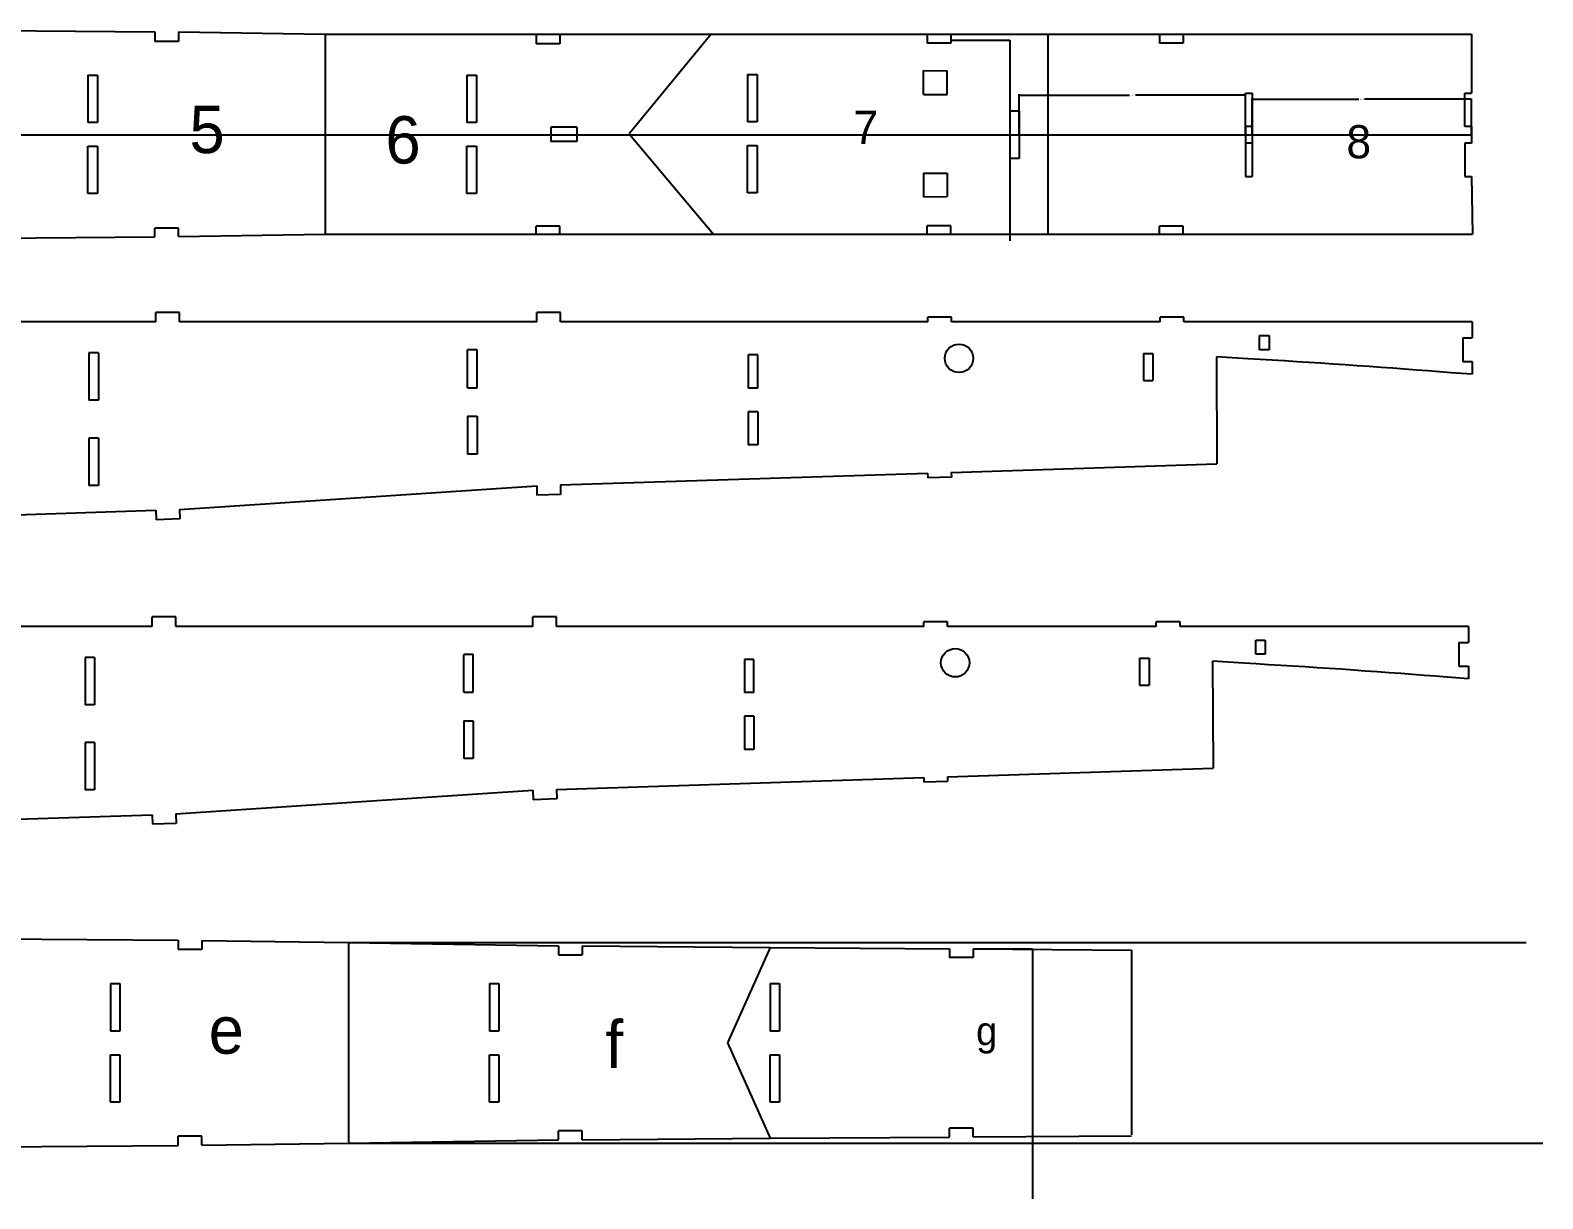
# Model space of a CAD drawing. Extents: x 8453 to 11023, y 19221 to 20564.
# Drawn here: x 9861.6 to 10180.9, y 19920.9 to 20167.6 of the extents above; entities that cross this region are included whole.
import ezdxf

# ---------------------------------------------------------------- set-up
doc = ezdxf.new("R2010")
doc.units = 0
doc.header["$MEASUREMENT"] = 0
doc.layers.get('0').update_dxf_attribs({"linetype": 'CONTINUOUS'})
doc.layers.get('Defpoints').update_dxf_attribs({"linetype": 'CONTINUOUS'})
doc.layers.add('7', color=7, linetype='CONTINUOUS')
doc.styles.add('样式_40', font='txt', dxfattribs={"height": 10})
doc.dimstyles.get("Standard").update_dxf_attribs({"dimtxt": 0.18, "dimasz": 0.18, "dimexe": 0.18, "dimexo": 0.0625, "dimgap": 0.09, "dimtad": 0, "dimtih": 1, "dimtoh": 1, "dimdec": 4, "dimzin": 0, "dimdsep": 46, "dimtxsty": 'STANDARD', "dimcen": 0.09, "dimadec": 0, "dimazin": 0, "dimtfac": 1, "dimtdec": 4, "dimtofl": 0, "dimtmove": 2, "dimatfit": 3, "dimfxl": 1, "dimtolj": 1, "dimtzin": 0, "dimarcsym": 0})

# ---------------------------------------------------------------- blocks, each defined once
blk = doc.blocks.new('*U31')
at = {"color": 242, "linetype": 'ByBlock', "style": '样式_40'}
blk.add_text('5', height=10, dxfattribs=at).set_placement((9900.14, 20141.63))
blk = doc.blocks.new('*U32')
at = {"color": 242, "linetype": 'ByBlock', "style": '样式_40'}
blk.add_text('6', height=10, dxfattribs=at).set_placement((9941.52, 20139.43))
blk = doc.blocks.new('*U37')
at = {"color": 242, "linetype": 'ByBlock', "style": '样式_40'}
blk.add_text('e', height=10, dxfattribs=at).set_placement((9899.29, 19951.49))
blk = doc.blocks.new('*U38')
at = {"color": 242, "linetype": 'ByBlock', "style": '样式_40'}
blk.add_text('f', height=10, dxfattribs=at).set_placement((9983.06, 19948.48))
blk = doc.blocks.new('*U45')
at = {"color": 244, "linetype": 'ByBlock'}
blk.add_text('g', height=6, dxfattribs=at).set_placement((10061.28, 19953.29))
blk = doc.blocks.new('*U46')
at = {"color": 244, "linetype": 'ByBlock'}
blk.add_text('7', height=7, dxfattribs=at).set_placement((10040.3, 20143.56))
blk = doc.blocks.new('*U47')
at = {"color": 244, "linetype": 'ByBlock'}
blk.add_text('8', height=7, dxfattribs=at).set_placement((10144.36, 20140.54))
blk = doc.blocks.new('*D118')
at = {"color": 0, "linetype": 'ByBlock', "lineweight": -2, "transparency": 16777216}
for p, q in [((10070.4, 20145.57), (10070.4, 20154.05)), ((10070.58, 20153.87), (10093.63, 20153.87)), ((10117.95, 20153.87), (10094.89, 20153.87)), ((10118.13, 20145.57), (10118.13, 20154.05))]:
    blk.add_line(p, q, dxfattribs=at)
at = {"color": 0, "linetype": 'ByBlock', "transparency": 16777216}
for points in [[(10070.58, 20153.9), (10070.58, 20153.84), (10070.4, 20153.87)], [(10117.95, 20153.9), (10117.95, 20153.84), (10118.13, 20153.87)]]:
    blk.add_solid(points, dxfattribs=at)
at = {"layer": 'Defpoints', "color": 0, "linetype": 'ByBlock', "transparency": 16777216}
for p in [(10118.13, 20153.87), (10070.4, 20145.5), (10118.13, 20145.5)]:
    blk.add_point(p, dxfattribs=at)
at = {"color": 0, "linetype": 'ByBlock', "transparency": 16777216, "insert": (10094.26, 20153.87), "char_height": 0.18, "attachment_point": 5}
blk.add_mtext('\\A1;47.7249', dxfattribs=at)
blk = doc.blocks.new('*D119')
at = {"color": 0, "linetype": 'ByBlock', "lineweight": -2, "transparency": 16777216}
for p, q in [((10119.53, 20145.57), (10119.53, 20153.18)), ((10119.71, 20153), (10142.09, 20153)), ((10165.67, 20153), (10143.29, 20153)), ((10165.85, 20145.57), (10165.85, 20153.18))]:
    blk.add_line(p, q, dxfattribs=at)
at = {"color": 0, "linetype": 'ByBlock', "transparency": 16777216}
for points in [[(10119.71, 20153.03), (10119.71, 20152.97), (10119.53, 20153)], [(10165.67, 20153.03), (10165.67, 20152.97), (10165.85, 20153)]]:
    blk.add_solid(points, dxfattribs=at)
at = {"layer": 'Defpoints', "color": 0, "linetype": 'ByBlock', "transparency": 16777216}
for p in [(10165.85, 20153), (10119.53, 20145.5), (10165.85, 20145.5)]:
    blk.add_point(p, dxfattribs=at)
at = {"color": 0, "linetype": 'ByBlock', "transparency": 16777216, "insert": (10142.69, 20153), "char_height": 0.18, "attachment_point": 5}
blk.add_mtext('\\A1;46.3158', dxfattribs=at)

msp = doc.modelspace()

# ---------------------------------------------------------------- linework, layer by layer
for p, q in [((9843.33609, 20167.57167), (9887.95257, 20167.25806)), ((9887.95257, 20167.25803), (9887.95257, 20165.2225)), ((9892.95257, 20165.2225), (9887.95257, 20165.2225)), ((9892.95257, 20167.2225), (9923.89233, 20166.7695)), ((9892.95257, 20167.2225), (9892.95257, 20165.2225)), ((9923.89233, 20166.7695), (9923.89233, 20124.48565)), ((9968.39443, 20166.7695), (9968.39443, 20164.73398)), ((9973.39443, 20164.73398), (9968.39443, 20164.73398)), ((9973.39443, 20166.7695), (9973.39443, 20164.73398)), ((10005.36931, 20166.7695), (9988.07423, 20145.73166)), ((10050.91885, 20166.7695), (10050.91885, 20164.84662)), ((10055.91885, 20164.84662), (10050.91885, 20164.84662)), ((10055.91885, 20166.7695), (10055.91885, 20164.84662)), ((10076.40792, 20166.7695), (10076.40792, 20124.48565)), ((10099.98132, 20166.7695), (10099.98073, 20164.84613)), ((10104.98073, 20164.84613), (10099.98073, 20164.84613)), ((10104.98073, 20166.7695), (10104.98073, 20164.84613)), ((10165.87539, 20166.7695), (10165.85025, 20154.30999)), ((10013.04304, 20158.22441), (10015.04304, 20158.22441)), ((10013.04304, 20158.22441), (10013.04304, 20148.22441)), ((10015.04304, 20158.22441), (10015.04304, 20148.22441)), ((10050.16585, 20154.03297), (10050.16585, 20159.06066)), ((10050.16585, 20159.06066), (10055.16585, 20158.99666)), ((10055.16585, 20154.03297), (10055.16585, 20158.99666)), ((9873.79906, 20158.09952), (9875.79906, 20158.09952)), ((9873.79906, 20158.09952), (9873.79906, 20148.09952)), ((9875.79906, 20158.09952), (9875.79906, 20148.09952)), ((9953.79906, 20158.09952), (9955.79906, 20158.09952)), ((9953.79906, 20158.09952), (9953.79906, 20148.09952)), ((9955.79906, 20158.09952), (9955.79906, 20148.09952)), ((10050.16585, 20154.03297), (10055.16585, 20154.03297)), ((10118.12535, 20147.26461), (10118.12535, 20154.30999)), ((10118.12535, 20154.30999), (10119.53443, 20154.30999)), ((10119.53411, 20154.30999), (10119.53411, 20147.26461)), ((10164.44118, 20147.26461), (10164.44118, 20154.30999)), ((10164.44118, 20154.30999), (10165.85025, 20154.30999)), ((10070.40045, 20150.50326), (10068.40045, 20150.50326)), ((10070.40045, 20150.50326), (10070.40045, 20140.50326)), ((9875.79906, 20148.09952), (9873.79906, 20148.09952)), ((9955.79906, 20148.09952), (9953.79906, 20148.09952)), ((9976.98081, 20147.09952), (9971.53302, 20147.09952)), ((9971.53302, 20147.09952), (9971.53302, 20144.09952)), ((9976.98081, 20147.09952), (9976.98081, 20144.09952)), ((9988.07423, 20145.73166), (10005.86871, 20124.48565)), ((10015.04304, 20148.22441), (10013.04304, 20148.22441)), ((10119.53443, 20147.26461), (10118.12535, 20147.26461)), ((10165.85025, 20147.26461), (10164.44118, 20147.26461)), ((9873.79906, 20143.09952), (9875.79906, 20143.09952)), ((9873.79906, 20133.09952), (9873.79906, 20143.09952)), ((9875.79906, 20143.09952), (9875.79906, 20133.09952)), ((9953.79906, 20143.09952), (9955.79906, 20143.09952)), ((9953.79906, 20133.09952), (9953.79906, 20143.09952)), ((9955.79906, 20143.09952), (9955.79906, 20133.09952)), ((9976.98081, 20144.09952), (9971.53302, 20144.09952)), ((10013.04304, 20143.22441), (10015.04304, 20143.22441)), ((10013.04304, 20133.22441), (10013.04304, 20143.22441)), ((10015.04304, 20143.22441), (10015.04304, 20133.22441)), ((10119.53443, 20143.74192), (10118.12535, 20143.74192)), ((10118.12535, 20143.74192), (10118.12535, 20136.69654)), ((10119.53443, 20143.74192), (10119.53443, 20136.69654)), ((10165.85025, 20143.74192), (10164.44118, 20143.74192)), ((10164.44118, 20143.74192), (10164.44118, 20136.69654)), ((10070.40045, 20140.50326), (10068.40045, 20140.50326)), ((10050.16585, 20137.41586), (10050.16585, 20132.38817)), ((10050.16585, 20137.41586), (10055.16585, 20137.41586)), ((10055.16585, 20137.41586), (10055.16585, 20132.45217)), ((10118.12535, 20136.69654), (10119.53443, 20136.69654)), ((10164.44118, 20136.69654), (10165.85025, 20136.69654)), ((9875.79906, 20133.09952), (9873.79906, 20133.09952)), ((9955.79906, 20133.09952), (9953.79906, 20133.09952)), ((10015.04304, 20133.22441), (10013.04304, 20133.22441)), ((10050.16585, 20132.38817), (10055.16585, 20132.45217)), ((10050.91873, 20124.48565), (10050.91873, 20126.26865)), ((10055.91873, 20126.26865), (10050.91873, 20126.26865)), ((10055.91873, 20124.48565), (10055.91873, 20126.26865)), ((9843.67201, 20123.61243), (9887.95245, 20123.95452)), ((9887.95245, 20123.95452), (9887.95245, 20125.76318)), ((9892.95245, 20125.76318), (9887.95245, 20125.76318)), ((9892.95245, 20123.99314), (9892.95245, 20125.76318)), ((9892.95245, 20123.99314), (9923.89074, 20124.48562)), ((9968.39431, 20124.48565), (9968.39431, 20126.19486)), ((9973.39431, 20126.19486), (9968.39431, 20126.19486)), ((9973.39431, 20124.48565), (9973.39431, 20126.19486)), ((10099.98061, 20124.48565), (10099.98061, 20126.23945)), ((10104.98061, 20126.23945), (10099.98061, 20126.23945)), ((10104.98061, 20124.48565), (10104.98061, 20126.23945)), ((9888.1492, 20105.97893), (9888.1492, 20107.97893)), ((9893.1492, 20107.97893), (9888.1492, 20107.97893)), ((9893.1492, 20105.97893), (9893.1492, 20107.97893)), ((9968.53727, 20105.97893), (9968.53727, 20107.97893)), ((9973.53727, 20107.97893), (9968.53727, 20107.97893)), ((9973.53727, 20105.97893), (9973.53727, 20107.97893)), ((9888.1492, 20105.97893), (9815.18677, 20105.97893)), ((9968.53727, 20105.97893), (9893.1492, 20105.97893)), ((10051.06168, 20105.97893), (9973.53727, 20105.97893)), ((10051.06168, 20105.97893), (10051.06168, 20106.97893)), ((10056.06168, 20106.97893), (10051.06168, 20106.97893)), ((10056.06168, 20105.97893), (10056.06168, 20106.97893)), ((10100.12356, 20105.97893), (10056.06168, 20105.97893)), ((10100.12356, 20105.97893), (10100.12356, 20106.97893)), ((10105.12356, 20106.97893), (10100.12356, 20106.97893)), ((10105.12356, 20105.97893), (10105.12356, 20106.97893)), ((10165.99473, 20105.97893), (10105.12356, 20105.97893)), ((10165.99496, 20105.97893), (10165.99496, 20102.60627)), ((10121.11966, 20103.10187), (10123.11966, 20103.10187)), ((10163.99496, 20102.60627), (10165.99496, 20102.60627)), ((9874.00533, 20099.45268), (9874.00533, 20089.45268)), ((9876.00533, 20099.45268), (9874.00533, 20099.45268)), ((9876.00533, 20099.45268), (9876.00533, 20089.45268)), ((10096.57869, 20099.31298), (10096.57869, 20093.61539)), ((10096.57869, 20099.31298), (10098.57869, 20099.31298)), ((10098.57869, 20099.31298), (10098.57869, 20093.61539)), ((9953.94804, 20092.0768), (9955.94804, 20092.0768)), ((10015.19202, 20092.0131), (10013.19202, 20092.0131)), ((10096.57869, 20093.61539), (10098.57869, 20093.61539)), ((9876.00533, 20089.45268), (9874.00533, 20089.45268)), ((9953.94804, 20086.0768), (9955.94804, 20086.0768)), ((10015.19202, 20087.0131), (10013.19202, 20087.0131)), ((9876.00533, 20081.45268), (9874.00533, 20081.45268)), ((9874.00533, 20081.45268), (9874.00533, 20071.45268)), ((9876.00533, 20081.45268), (9876.00533, 20071.45268)), ((10056.04321, 20074.23221), (10112.1125, 20076.04307)), ((9973.52161, 20071.56703), (10051.04338, 20074.07073)), ((10051.04338, 20074.07073), (10051.07566, 20073.07125)), ((10051.04338, 20074.07073), (10051.07566, 20073.07125)), ((10056.07549, 20073.23274), (10051.07566, 20073.07125)), ((10056.07549, 20073.23274), (10051.07566, 20073.07125)), ((10056.04321, 20074.23222), (10056.07549, 20073.23274)), ((10056.04321, 20074.23222), (10056.07549, 20073.23274)), ((9876.00533, 20071.45268), (9874.00533, 20071.45268)), ((9893.13902, 20066.38489), (9968.52178, 20071.4054)), ((9968.52178, 20071.4054), (9968.58634, 20069.40644)), ((9973.58617, 20069.56793), (9968.58634, 20069.40644)), ((9973.52161, 20071.56688), (9973.58617, 20069.56793)), ((9815.17925, 20063.8669), (9888.13919, 20066.2234)), ((9888.13919, 20066.2234), (9888.20375, 20064.22445)), ((9893.13902, 20066.38489), (9893.20358, 20064.38593)), ((9893.20358, 20064.38593), (9888.20375, 20064.22445)), ((9887.3475, 20041.69503), (9887.3475, 20043.69503)), ((9892.3475, 20043.69503), (9887.3475, 20043.69503)), ((9892.3475, 20041.69503), (9892.3475, 20043.69503)), ((9967.73557, 20041.69503), (9967.73557, 20043.69503)), ((9972.73557, 20043.69503), (9967.73557, 20043.69503)), ((9972.73557, 20041.69503), (9972.73557, 20043.69503)), ((9887.3475, 20041.69503), (9814.38507, 20041.69503)), ((9967.73557, 20041.69503), (9892.3475, 20041.69503)), ((10050.25998, 20041.69503), (9972.73557, 20041.69503)), ((10050.25998, 20041.69503), (10050.25998, 20042.69503)), ((10055.25998, 20042.69503), (10050.25998, 20042.69503)), ((10055.25998, 20041.69503), (10055.25998, 20042.69503)), ((10099.32187, 20041.69503), (10055.25998, 20041.69503)), ((10099.32187, 20041.69503), (10099.32187, 20042.69503)), ((10104.32187, 20042.69503), (10099.32187, 20042.69503)), ((10104.32187, 20041.69503), (10104.32187, 20042.69503)), ((10165.19303, 20041.69503), (10104.32187, 20041.69503)), ((10165.19327, 20041.69503), (10165.19327, 20038.32237)), ((10120.31797, 20038.81796), (10122.31797, 20038.81796)), ((10163.19327, 20038.32237), (10165.19327, 20038.32237)), ((9873.20363, 20035.16877), (9873.20363, 20025.16877)), ((9875.20363, 20035.16877), (9873.20363, 20035.16877)), ((9875.20363, 20035.16877), (9875.20363, 20025.16877)), ((10095.77699, 20035.02908), (10095.77699, 20029.33149)), ((10095.77699, 20035.02908), (10097.77699, 20035.02908)), ((10097.77699, 20035.02908), (10097.77699, 20029.33149)), ((9953.14635, 20027.7929), (9955.14635, 20027.7929)), ((10014.39032, 20027.7292), (10012.39032, 20027.7292)), ((10095.77699, 20029.33149), (10097.77699, 20029.33149)), ((9875.20363, 20025.16877), (9873.20363, 20025.16877)), ((9953.14635, 20021.7929), (9955.14635, 20021.7929)), ((10014.39032, 20022.7292), (10012.39032, 20022.7292)), ((9875.20363, 20017.16877), (9873.20363, 20017.16877)), ((9873.20363, 20017.16877), (9873.20363, 20007.16877)), ((9875.20363, 20017.16877), (9875.20363, 20007.16877)), ((10055.24151, 20009.94831), (10111.3108, 20011.75917)), ((9972.71991, 20007.28312), (10050.24168, 20009.78683)), ((10050.24168, 20009.78683), (10050.27396, 20008.78735)), ((10050.24168, 20009.78683), (10050.27396, 20008.78735)), ((10055.27379, 20008.94884), (10050.27396, 20008.78735)), ((10055.27379, 20008.94884), (10050.27396, 20008.78735)), ((10055.24151, 20009.94832), (10055.27379, 20008.94884)), ((10055.24151, 20009.94832), (10055.27379, 20008.94884)), ((9875.20363, 20007.16877), (9873.20363, 20007.16877)), ((9892.33732, 20002.10099), (9967.72008, 20007.1215)), ((9967.72008, 20007.1215), (9967.78465, 20005.12254)), ((9972.78447, 20005.28403), (9967.78465, 20005.12254)), ((9972.71991, 20007.28298), (9972.78447, 20005.28403)), ((9814.37756, 19999.58299), (9887.33749, 20001.9395)), ((9887.33749, 20001.9395), (9887.40205, 19999.94055)), ((9892.33732, 20002.10099), (9892.40188, 20000.10203)), ((9892.40188, 20000.10203), (9887.40205, 19999.94055)), ((9848.2438, 19975.78535), (9892.86309, 19975.45517)), ((9892.86309, 19975.45517), (9892.86309, 19973.50808)), ((9897.86309, 19973.50808), (9892.86309, 19973.50808)), ((9897.86309, 19975.41817), (9897.86309, 19973.50808)), ((9897.86309, 19975.41817), (9928.80305, 19974.94543)), ((9928.80305, 19975.0694), (9928.80305, 19932.78555)), ((9928.80305, 19974.94543), (9973.148, 19974.26786)), ((9973.148, 19974.26786), (9973.148, 19972.36798)), ((9978.148, 19974.23086), (9978.148, 19972.36798)), ((9978.148, 19974.23086), (10017.79667, 19973.93746)), ((10017.7966, 19973.92729), (10008.8144, 19953.78564)), ((10017.79667, 19973.93746), (10055.67242, 19973.65718)), ((10055.67242, 19973.65718), (10055.67242, 19971.78158)), ((10060.67242, 19973.62018), (10060.67242, 19971.78158)), ((10060.67242, 19973.62018), (10094.11386, 19973.37271)), ((10094.11386, 19973.37271), (10094.11386, 19934.3449)), ((9973.148, 19972.36798), (9978.148, 19972.36798)), ((10060.67242, 19971.78158), (10055.67242, 19971.78158)), ((9878.55262, 19966.27847), (9880.55262, 19966.27847)), ((9878.55262, 19966.27847), (9878.55262, 19956.27847)), ((9880.55262, 19966.27847), (9880.55262, 19956.27847)), ((9958.55262, 19966.27847), (9960.55262, 19966.27847)), ((9958.55262, 19966.27847), (9958.55262, 19956.27847)), ((9960.55262, 19966.27847), (9960.55262, 19956.27847)), ((10017.7966, 19966.27847), (10019.7966, 19966.27847)), ((10017.7966, 19966.27847), (10017.7966, 19956.27847)), ((10019.7966, 19966.27847), (10019.7966, 19956.27847)), ((9880.55262, 19956.27847), (9878.55262, 19956.27847)), ((9960.55262, 19956.27847), (9958.55262, 19956.27847)), ((10019.7966, 19956.27847), (10017.7966, 19956.27847)), ((9878.55262, 19951.27847), (9880.55262, 19951.27847)), ((9878.55262, 19941.27847), (9878.55262, 19951.27847)), ((9880.55262, 19951.27847), (9880.55262, 19941.27847)), ((9958.55262, 19951.27847), (9960.55262, 19951.27847)), ((9958.55262, 19941.27847), (9958.55262, 19951.27847)), ((9960.55262, 19951.27847), (9960.55262, 19941.27847)), ((10008.8144, 19953.78564), (10017.7966, 19933.64399)), ((10017.7966, 19951.27847), (10019.7966, 19951.27847)), ((10017.7966, 19941.27847), (10017.7966, 19951.27847)), ((10019.7966, 19951.27847), (10019.7966, 19941.27847)), ((9880.55262, 19941.27847), (9878.55262, 19941.27847)), ((9960.55262, 19941.27847), (9958.55262, 19941.27847)), ((10019.7966, 19941.27847), (10017.7966, 19941.27847)), ((9973.148, 19933.2981), (9973.148, 19935.18685)), ((9978.148, 19935.18685), (9973.148, 19935.18685)), ((9978.148, 19933.33468), (9978.148, 19935.18685)), ((10055.67242, 19933.90182), (10055.67242, 19935.77325)), ((10060.67242, 19935.77325), (10055.67242, 19935.77325)), ((10060.67242, 19933.93839), (10060.67242, 19935.77325)), ((9848.58353, 19931.80043), (9892.86309, 19932.12436)), ((9892.86309, 19932.12436), (9892.86309, 19934.04675)), ((9897.86309, 19934.04675), (9892.86309, 19934.04675)), ((9897.86309, 19932.16094), (9897.86309, 19934.04675)), ((9897.86309, 19932.16094), (9928.80497, 19932.62831)), ((9928.80497, 19932.62831), (9973.148, 19933.2981)), ((9978.148, 19933.33468), (10017.79674, 19933.62473)), ((10017.79674, 19933.62473), (10055.67242, 19933.90182)), ((10060.67242, 19933.93839), (10094.11385, 19934.18304))]:
    msp.add_line(p, q)
at = {"linetype": 'ByBlock'}
for p, q in [((9923.89233, 20166.7695), (10165.87539, 20166.7695)), ((10055.91885, 20165.50845), (10068.40045, 20165.50845)), ((10068.40045, 20165.50845), (10068.40045, 20123.10838)), ((9500.22023, 20145.50326), (10070.40045, 20145.50326)), ((10070.40045, 20145.50326), (10165.85025, 20145.50326)), ((10118.12535, 20147.26461), (10118.12535, 20143.74192)), ((10119.53443, 20147.26461), (10119.53443, 20143.74192)), ((10165.85025, 20147.26461), (10165.85025, 20143.74192)), ((10165.85025, 20136.69654), (10166.03839, 20124.48565)), ((9923.89233, 20124.48565), (10166.03839, 20124.48565)), ((10121.11966, 20100.10187), (10121.11966, 20103.10187)), ((10123.11966, 20103.10187), (10123.11966, 20100.10187)), ((10111.99432, 20098.61542), (10112.1125, 20076.04307)), ((10123.11966, 20100.10187), (10121.11966, 20100.10187)), ((10120.31797, 20035.81796), (10120.31797, 20038.81796)), ((10122.31797, 20038.81796), (10122.31797, 20035.81796)), ((10111.19262, 20034.33152), (10111.3108, 20011.75917)), ((10122.31797, 20035.81796), (10120.31797, 20035.81796)), ((9928.80305, 19974.94543), (10177.38822, 19974.94543)), ((10060.67242, 19973.62018), (10073.15402, 19973.62018)), ((10073.15402, 19973.62018), (10073.15402, 19920.86329)), ((9928.80497, 19932.62831), (10180.88757, 19932.62831))]:
    msp.add_line(p, q, dxfattribs=at)
at = {"color": 40, "true_color": 0xf8d731}
for p, q in [((10163.99496, 20102.60627), (10163.99496, 20097.60627)), ((10163.99496, 20097.60627), (10165.99496, 20097.60627)), ((10165.99496, 20097.60627), (10165.99496, 20094.93576)), ((10163.19327, 20038.32237), (10163.19327, 20033.32237)), ((10163.19327, 20033.32237), (10165.19327, 20033.32237)), ((10165.19327, 20033.32237), (10165.19327, 20030.65186))]:
    msp.add_line(p, q, dxfattribs=at)
at = {"color": 7}
for p, q in [((9955.94804, 20100.0768), (9953.94804, 20100.0768)), ((9953.94804, 20092.0768), (9953.94804, 20100.0768)), ((9955.94804, 20092.0768), (9955.94804, 20100.0768)), ((10015.19202, 20099.0131), (10013.19202, 20099.0131)), ((10013.19202, 20099.0131), (10013.19202, 20092.0131)), ((10015.19202, 20092.0131), (10015.19202, 20099.0131)), ((9953.94804, 20086.0768), (9953.94804, 20078.0768)), ((9955.94804, 20086.0768), (9955.94804, 20078.0768)), ((10013.19202, 20087.0131), (10013.19202, 20080.0131)), ((10015.19202, 20087.0131), (10015.19202, 20080.0131)), ((10015.19202, 20080.0131), (10013.19202, 20080.0131)), ((9955.94804, 20078.0768), (9953.94804, 20078.0768)), ((9955.14635, 20035.7929), (9953.14635, 20035.7929)), ((9953.14635, 20027.7929), (9953.14635, 20035.7929)), ((9955.14635, 20027.7929), (9955.14635, 20035.7929)), ((10014.39032, 20034.7292), (10012.39032, 20034.7292)), ((10012.39032, 20034.7292), (10012.39032, 20027.7292)), ((10014.39032, 20027.7292), (10014.39032, 20034.7292)), ((9953.14635, 20021.7929), (9953.14635, 20013.7929)), ((9955.14635, 20021.7929), (9955.14635, 20013.7929)), ((10012.39032, 20022.7292), (10012.39032, 20015.7292)), ((10014.39032, 20022.7292), (10014.39032, 20015.7292)), ((10014.39032, 20015.7292), (10012.39032, 20015.7292)), ((9955.14635, 20013.7929), (9953.14635, 20013.7929))]:
    msp.add_line(p, q, dxfattribs=at)
for centre in [(10057.66853, 20098.31193), (10056.86683, 20034.02803)]:
    msp.add_circle(centre, 3)
at = {"layer": '7', "linetype": 'Continuous'}
for points in [[(10165.99496, 20094.93576), (10161.51803, 20095.26443), (10159.08403, 20095.45643), (10156.65103, 20095.64743), (10154.21603, 20095.83543), (10151.73203, 20096.02343), (10149.24903, 20096.20943), (10146.76403, 20096.39043), (10144.23803, 20096.57243), (10141.71403, 20096.74943), (10139.18803, 20096.92443), (10136.63303, 20097.09843), (10134.07803, 20097.26843), (10131.52303, 20097.43343), (10128.94603, 20097.59443), (10126.37003, 20097.75043), (10123.79303, 20097.90343), (10121.20803, 20098.05443), (10118.62303, 20098.20243), (10111.99432, 20098.61542)], [(10165.19327, 20030.65186), (10160.71633, 20030.98053), (10158.28233, 20031.17253), (10155.84933, 20031.36353), (10153.41433, 20031.55153), (10150.93033, 20031.73953), (10148.44733, 20031.92553), (10145.96233, 20032.10653), (10143.43633, 20032.28853), (10140.91233, 20032.46553), (10138.38633, 20032.64053), (10135.83133, 20032.81453), (10133.27633, 20032.98453), (10130.72133, 20033.14953), (10128.14433, 20033.31053), (10125.56833, 20033.46653), (10122.99133, 20033.61953), (10120.40633, 20033.77053), (10117.82133, 20033.91853), (10111.19262, 20034.33152)]]:
    msp.add_lwpolyline(points, dxfattribs=at)

# ---------------------------------------------------------------- block references
at = {"color": 244, "linetype": 'ByBlock'}
for name, p in [('*U31', (-4.91051, 0)), ('*U32', (-4.91051, 0)), ('*U46', (-4.91051, 0)), ('*U47', (-4.91051, 0)), ('*U37', (0, 0)), ('*U38', (0, 0)), ('*U45', (0, 0))]:
    msp.add_blockref(name, p, dxfattribs=at)

# ---------------------------------------------------------------- dimensions: what is measured, and where the dimension line sits
at = {"linetype": 'ByBlock'}
for base, p1, p2, picture, middle in [((10118.12535, 20153.86528), (10070.40045, 20145.50326), (10118.12535, 20145.50326), '*D118', (10094.2629, 20153.86528)), ((10165.85025, 20153.0021), (10119.53443, 20145.50326), (10165.85025, 20145.50326), '*D119', (10142.69234, 20153.0021))]:
    dim = msp.add_linear_dim(base=base, p1=p1, p2=p2, dimstyle='STANDARD', override={"dimtmove": 0}, dxfattribs=at)
    dim.commit()
    dim.dimension.update_dxf_attribs({"geometry": picture, "text_midpoint": middle})

doc.saveas('drawing.dxf')
